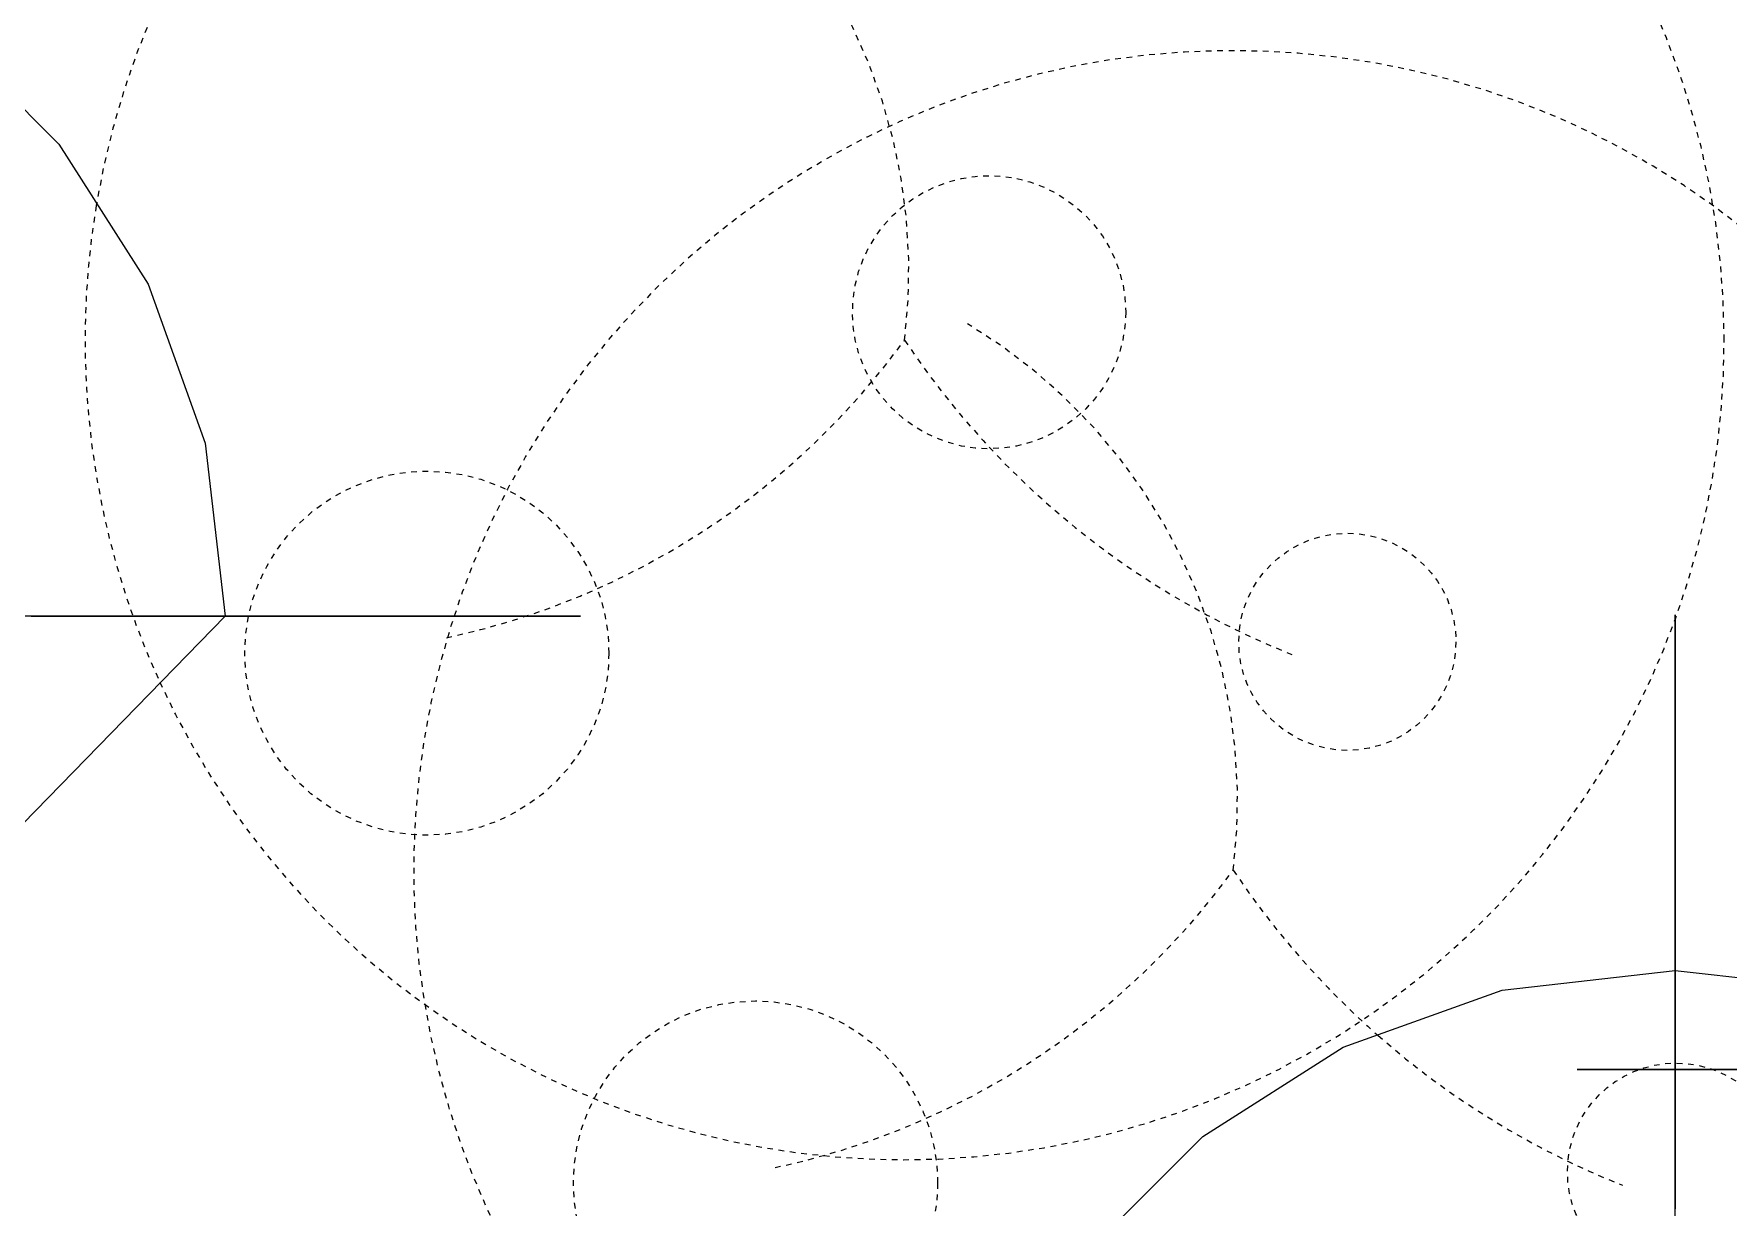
# Model space of a CAD drawing. Header units: inches. Extents: x 9391 to 11530, y 1186 to 2858.
# Drawn here: x 10209.99 to 10247.21, y 2707.11 to 2732.89 of the extents above; entities that cross this region are included whole.
import ezdxf

# ---------------------------------------------------------------- set-up
doc = ezdxf.new("R2010")
doc.units = ezdxf.units.IN
doc.header["$MEASUREMENT"] = 0
doc.linetypes.add('Dash', pattern=[0.25, 0.125, -0.125])
for name, color, linetype, lineweight in [('A-DETL-GENF-1', 254, 'Continuous', 9), ('A-DETL-GENF-2', 253, 'Continuous', 9), ('A-DETL-GENF-HDLN', 1, 'Dash', 9)]:
    doc.layers.add(name, color=color, linetype=linetype, lineweight=lineweight)

# ---------------------------------------------------------------- blocks, each defined once
blk = doc.blocks.new('lupin 26755 - lupin 26755-V136-FLOOR PLAN - ROOF')
at = {"layer": 'A-DETL-GENF-HDLN'}
for centre, radius in [((-5.363, 12.255), 3), ((-10.493, -6.874), 4), ((9.724, -6.624), 2.385)]:
    blk.add_circle(centre, radius, dxfattribs=at)
for centre, radius, start, end in [((0, 0), 18, 0, 248.3111), ((-12.131, 1.52), 12.226, 352.8605, 59.0245), ((-13.568, 9.876), 16.782, 282.0514, 323.9486), ((15.364, 10.234), 18.46, 213.6663, 228.6979), ((0, 0), 18, 346.5254, 0), ((15.364, 10.234), 18.46, 228.6979, 248.3337), ((0, 0), 18, 303.75, 346.5254), ((0, 0), 18, 272.1908, 303.7013), ((0, 0), 18, 248.3111, 250.404), ((0, 0), 18, 250.404, 272.1908)]:
    blk.add_arc(centre, radius, start, end, dxfattribs=at)
blk = doc.blocks.new('lupin 26755 - lupin 26755-V138-FLOOR PLAN - ROOF')
at = {"layer": 'A-DETL-GENF-HDLN'}
for centre, radius in [((-5.363, 12.255), 3), ((-10.493, -6.874), 4), ((9.724, -6.624), 2.385)]:
    blk.add_circle(centre, radius, dxfattribs=at)
for centre, radius, start, end in [((0, 0), 18, 0, 170.5339), ((-12.131, 1.52), 12.226, 352.8605, 59.0245), ((0, 0), 18, 170.5339, 204.6548), ((0, 0), 18, 204.6548, 0), ((-13.568, 9.876), 16.782, 282.0514, 323.9486), ((15.364, 10.234), 18.46, 213.6663, 248.3337)]:
    blk.add_arc(centre, radius, start, end, dxfattribs=at)
blk = doc.blocks.new('magnolia 26756 - magnolia 26756-V142-FLOOR PLAN - ROOF')
at = {"layer": 'A-DETL-GENF-1'}
for p, q in [((0, 24.236), (0, 24.398)), ((0, 24.398), (0, 24.171)), ((0, 23.863), (0, 24.236)), ((0, 24.171), (0, 23.955)), ((0, 23.199), (0, 24.132)), ((0, 24.132), (0, 23.983)), ((0, 23.983), (0, 22.031)), ((0, 23.955), (0, 22.932)), ((0, 22.678), (0, 23.863)), ((0, 23.416), (0, 23.437)), ((0, 23.437), (0, 23.199)), ((0, 23.332), (0, 23.416)), ((0, 22.985), (0, 23.332)), ((0, 22.932), (0, 23.018)), ((0, 23.018), (0, 22.948)), ((0, 22.575), (0, 22.985)), ((0, 22.948), (0, 22.798)), ((0, 22.798), (0, 21.187)), ((0, 20.532), (0, 22.678)), ((0, 21.704), (0, 22.575)), ((0, 22.455), (0, 22.539)), ((0, 22.539), (0, 22.532)), ((0, 22.532), (0, 22.369)), ((0, 21.997), (0, 22.455)), ((0, 22.369), (0, 20.735)), ((0, 22.031), (0, 21.865)), ((0, 21.891), (0, 21.997)), ((0, 21.865), (0, 21.891)), ((0, 21), (0, 21.704)), ((0, 21.597), (0, 21.599)), ((0, 21.599), (0, 21.298)), ((0, 21.546), (0, 21.597)), ((0, 21.428), (0, 21.546)), ((0, 20.399), (0, 21.428)), ((0, 21.227), (0, 21.332)), ((0, 21.332), (0, 20.658)), ((0, 21.298), (0, 21.227)), ((0, 21.187), (0, 20.695)), ((0, 19.999), (0, 21.065)), ((0, 21.065), (0, 20.91)), ((0, 20.979), (0, 21.001)), ((0, 21.001), (0, 20.865)), ((0, 20.799), (0, 21)), ((0, 20.84), (0, 20.979)), ((0, 20.91), (0, 20.697)), ((0, 17.433), (0, 20.865)), ((0, 19.965), (0, 20.84)), ((0, 20.71), (0, 20.799)), ((0, 20.735), (0, 19.999)), ((0, 20.5), (0, 20.71)), ((0, 20.697), (0, 20.431)), ((0, 20.695), (0, 20.279)), ((0, 20.658), (0, 20.466)), ((0, 20.442), (0, 20.532)), ((0, 20.202), (0, 20.5)), ((0, 20.466), (0, 20.239)), ((0, 20.376), (0, 20.442)), ((0, 20.431), (0, 18.932)), ((0, 20.076), (0, 20.399)), ((0, 20.131), (0, 20.376)), ((0, 20.279), (0, 19.97)), ((0, 20.239), (0, 19.965)), ((0, 19.844), (0, 20.202)), ((0, 19.968), (0, 20.131)), ((0, 19.377), (0, 20.076)), ((0, 19.97), (0, 19.697)), ((0, 19.732), (0, 19.968)), ((0, 19.46), (0, 19.844)), ((0, 19.561), (0, 19.732)), ((0, 19.697), (0, 19.564)), ((0, 19.564), (0, 19.414)), ((0, 19.472), (0, 19.561)), ((0, 18.932), (0, 19.472)), ((0, 19.079), (0, 19.46)), ((0, 19.414), (0, 19.12)), ((0, 18.566), (0, 19.377)), ((0, 19.12), (0, 19.006)), ((0, 18.732), (0, 19.079)), ((0, 19.006), (0, 18.932)), ((0, 18.932), (0, 18.746)), ((0, 18.746), (0, 18.581)), ((0, 17.949), (0, 18.732)), ((0, 18.581), (0, 18.056)), ((0, 17.599), (0, 18.566)), ((0, 18.056), (0, 17.821)), ((0, 17.318), (0, 17.949)), ((0, 17.821), (0, 17.532)), ((0, 17.567), (0, 17.599)), ((0, 17.599), (0, 17.567)), ((0, 17.568), (0, 17.599)), ((0, 17.548), (0, 17.568)), ((0, 16.947), (0, 17.567)), ((0, 17.567), (0, 17.546)), ((0, 17.537), (0, 17.548)), ((0, 17.546), (0, 17.536)), ((0, 17.536), (0, 17.537)), ((0, 17.532), (0, 17.502)), ((0, 17.502), (0, 17.449)), ((0, 17.449), (0, 17.376)), ((0, 17.433), (0, 16.799)), ((0, 17.376), (0, 17.283)), ((0, 16.775), (0, 17.318)), ((0, 17.283), (0, 17.171)), ((0, 17.027), (0, 17.199)), ((0, 17.199), (0, 13.732)), ((0, 17.171), (0, 16.899)), ((0, 16.595), (0, 17.027)), ((0, 16.868), (0, 16.947)), ((0, 16.899), (0, 16.868)), ((0, 16.799), (0, 16.662)), ((0, 16.255), (0, 16.775)), ((-3.801, 16.151), (0, 16.589)), ((0, 16.662), (0, 16.546)), ((0, 16.506), (0, 16.655)), ((0, 16.655), (0, 16.552)), ((0, 16.538), (0, 16.595)), ((0, 16.589), (3.801, 16.151)), ((0, 16.552), (0, 16.538)), ((0, 16.546), (0, 16.462)), ((0, 16.431), (0, 16.506)), ((0, 16.462), (0, 16.42)), ((0, 16.42), (0, 16.431)), ((-7.292, 14.902), (-3.801, 16.151)), ((0, 15.695), (0, 16.255)), ((0, 15.81), (0, 15.932)), ((0, 15.932), (0, 14.932)), ((0, 15.567), (0, 15.81)), ((0, 15.031), (0, 15.695)), ((0, 15.518), (0, 15.599)), ((0, 15.599), (0, 14.948)), ((0, 15.239), (0, 15.567)), ((0, 14.568), (0, 15.518)), ((-10.372, 12.942), (-7.292, 14.902)), ((0, 13.796), (0, 15.239)), ((0, 14.199), (0, 15.031)), ((0, 14.948), (0, 14.474)), ((0, 14.932), (0, 13.199)), ((0, 14.744), (0, 14.82)), ((0, 14.82), (0, 14.806)), ((0, 14.806), (0, 14.725)), ((0, 14.121), (0, 14.744)), ((0, 14.725), (0, 14.199)), ((0, 14.202), (0, 14.568)), ((0, 14.474), (0, 13.115)), ((0, 13.199), (0, 14.266)), ((0, 14.266), (0, 13.824)), ((0, 13.905), (0, 14.202)), ((0, 11.923), (0, 14.121)), ((0, 13.732), (0, 13.905)), ((0, 13.824), (0, 13.671)), ((0, 13.466), (0, 13.796)), ((0, 13.671), (0, 13.545)), ((0, 13.545), (0, 13.199)), ((0, 13.054), (0, 13.466)), ((0, 13.199), (0, 12.304)), ((0, 13.115), (0, 12.599)), ((0, 12.942), (0, 13.054)), ((-12.942, 10.372), (-10.372, 12.942)), ((0, 12.864), (0, 12.942)), ((0, 12.599), (0, 12.864)), ((0, 12.304), (0, 12.095)), ((0, 12.095), (0, 11.97)), ((0, 11.953), (0, 12.066)), ((0, 12.066), (0, 11.691)), ((0, 11.97), (0, 11.953)), ((0, 11.4), (0, 11.923)), ((0, 11.691), (0, 11.351)), ((0, 10.869), (0, 11.4))]:
    blk.add_line(p, q, dxfattribs=at)
blk = doc.blocks.new('magnolia 26756 - magnolia 26756-V144-FLOOR PLAN - ROOF')
at = {"layer": 'A-DETL-GENF-1'}
for p, q in [((10.372, 12.942), (12.942, 10.372)), ((12.942, 10.372), (14.902, 7.292)), ((14.902, 7.292), (16.151, 3.801)), ((16.151, 3.801), (16.589, 0)), ((12.333, 0), (12.451, 0)), ((12.451, 0), (12.501, 0)), ((12.501, 0), (12.534, 0)), ((12.534, 0), (12.586, 0)), ((12.586, 0), (12.707, 0)), ((12.707, 0), (12.933, 0)), ((12.933, 0), (13.286, 0)), ((13.286, 0), (13.413, 0)), ((13.413, 0), (13.985, 0)), ((13.985, 0), (14.123, 0)), ((14.123, 0), (14.275, 0)), ((14.275, 0), (14.437, 0)), ((14.437, 0), (14.603, 0)), ((14.603, 0), (14.77, 0)), ((14.77, 0), (14.932, 0)), ((14.932, 0), (15.161, 0)), ((15.161, 0), (15.873, 0)), ((15.873, 0), (16.71, 0)), ((16.71, 0), (17.096, 0)), ((17.096, 0), (17.416, 0)), ((17.416, 0), (17.565, 0)), ((17.445, 0), (17.422, 0)), ((17.422, 0), (17.465, 0)), ((17.732, 0), (17.445, 0)), ((17.465, 0), (17.599, 0)), ((17.565, 0), (17.671, 0)), ((17.599, 0), (17.868, 0)), ((17.671, 0), (17.705, 0)), ((17.705, 0), (17.726, 0)), ((17.726, 0), (17.732, 0)), ((17.868, 0), (18.034, 0)), ((18.034, 0), (18.131, 0)), ((18.131, 0), (18.259, 0)), ((18.259, 0), (18.36, 0)), ((18.36, 0), (18.532, 0)), ((18.532, 0), (18.961, 0)), ((18.961, 0), (19.363, 0)), ((19.363, 0), (19.701, 0)), ((19.921, 0), (19.599, 0)), ((19.599, 0), (21.356, 0)), ((19.701, 0), (19.932, 0)), ((20.019, 0), (19.921, 0)), ((19.932, 0), (20.019, 0)), ((22.013, 0), (20.465, 0)), ((21.356, 0), (21.706, 0)), ((21.706, 0), (21.954, 0)), ((21.954, 0), (22.065, 0)), ((22.065, 0), (22.013, 0)), ((13.536, 0), (9.533, 0)), ((16.589, 0), (11.198, -5.53)), ((13.243, 0), (12.399, 0)), ((12.399, 0), (12.581, 0)), ((12.581, 0), (12.768, 0)), ((12.768, 0), (12.983, 0)), ((12.983, 0), (14.532, 0)), ((13.605, 0), (13.243, 0)), ((14.449, 0), (13.332, 0)), ((13.332, 0), (14.028, 0)), ((13.564, 0), (13.466, 0)), ((13.466, 0), (13.554, 0)), ((14.132, 0), (13.536, 0)), ((13.554, 0), (13.635, 0)), ((13.683, 0), (13.564, 0)), ((13.927, 0), (13.605, 0)), ((13.635, 0), (13.704, 0)), ((13.819, 0), (13.683, 0)), ((13.704, 0), (13.755, 0)), ((13.775, 0), (13.732, 0)), ((13.732, 0), (13.886, 0)), ((13.755, 0), (13.78, 0)), ((13.78, 0), (13.775, 0)), ((14.26, 0), (13.819, 0)), ((13.886, 0), (14.029, 0)), ((14.211, 0), (13.927, 0)), ((14.028, 0), (14.399, 0)), ((14.029, 0), (14.166, 0)), ((14.507, 0), (14.132, 0)), ((14.166, 0), (14.614, 0)), ((14.457, 0), (14.211, 0)), ((14.399, 0), (14.26, 0)), ((14.655, 0), (14.449, 0)), ((14.666, 0), (14.457, 0)), ((14.684, 0), (14.507, 0)), ((14.532, 0), (14.642, 0)), ((14.614, 0), (14.799, 0)), ((14.642, 0), (14.692, 0)), ((14.818, 0), (14.655, 0)), ((14.84, 0), (14.666, 0)), ((14.692, 0), (14.684, 0)), ((14.799, 0), (15.038, 0)), ((14.932, 0), (14.818, 0)), ((15.183, 0), (14.84, 0)), ((15.177, 0), (14.932, 0)), ((14.932, 0), (15.832, 0)), ((15.087, 0), (14.932, 0)), ((15.038, 0), (15.183, 0)), ((15.216, 0), (15.087, 0)), ((15.651, 0), (15.177, 0)), ((15.183, 0), (15.345, 0)), ((15.319, 0), (15.183, 0)), ((15.703, 0), (15.199, 0)), ((15.199, 0), (16.958, 0)), ((15.329, 0), (15.216, 0)), ((15.466, 0), (15.319, 0)), ((15.436, 0), (15.329, 0)), ((15.345, 0), (15.443, 0)), ((15.549, 0), (15.436, 0)), ((15.443, 0), (15.603, 0)), ((17.156, 0), (15.466, 0)), ((15.832, 0), (15.549, 0)), ((16.324, 0), (15.599, 0)), ((15.599, 0), (15.645, 0)), ((15.603, 0), (15.866, 0)), ((15.649, 0), (15.64, 0)), ((15.64, 0), (15.649, 0)), ((15.645, 0), (15.649, 0)), ((15.649, 0), (15.703, 0)), ((16.432, 0), (15.651, 0)), ((15.803, 0), (15.703, 0)), ((15.703, 0), (15.832, 0)), ((15.862, 0), (15.803, 0)), ((15.832, 0), (16.066, 0)), ((15.866, 0), (15.862, 0)), ((19.399, 0), (15.932, 0)), ((15.932, 0), (16.229, 0)), ((16.066, 0), (16.384, 0)), ((16.229, 0), (17.41, 0)), ((16.307, 0), (16.266, 0)), ((16.266, 0), (16.492, 0)), ((18.039, 0), (16.307, 0)), ((16.817, 0), (16.324, 0)), ((16.384, 0), (16.762, 0)), ((16.544, 0), (16.399, 0)), ((16.399, 0), (17.601, 0)), ((16.602, 0), (16.432, 0)), ((16.492, 0), (16.666, 0)), ((16.706, 0), (16.544, 0)), ((17.429, 0), (16.602, 0)), ((16.666, 0), (16.816, 0)), ((16.885, 0), (16.706, 0)), ((16.762, 0), (18.158, 0)), ((16.816, 0), (17.014, 0)), ((16.978, 0), (16.817, 0)), ((17.503, 0), (16.885, 0)), ((16.958, 0), (17.732, 0)), ((17.083, 0), (16.978, 0)), ((17.014, 0), (17.678, 0)), ((17.36, 0), (17.083, 0)), ((17.517, 0), (17.156, 0)), ((17.865, 0), (17.36, 0)), ((17.41, 0), (17.609, 0)), ((17.599, 0), (17.429, 0)), ((17.732, 0), (17.503, 0)), ((17.526, 0), (17.507, 0)), ((17.507, 0), (17.599, 0)), ((17.73, 0), (17.517, 0)), ((17.598, 0), (17.526, 0)), ((17.965, 0), (17.598, 0)), ((17.601, 0), (17.813, 0)), ((17.609, 0), (17.732, 0)), ((17.678, 0), (17.852, 0)), ((17.732, 0), (17.73, 0)), ((17.813, 0), (17.914, 0)), ((17.852, 0), (17.965, 0)), ((17.914, 0), (17.865, 0)), ((18.424, 0), (18.039, 0)), ((18.158, 0), (18.68, 0)), ((18.653, 0), (18.424, 0)), ((18.971, 0), (18.653, 0)), ((18.68, 0), (19.215, 0)), ((19.327, 0), (18.971, 0)), ((19.163, 0), (19.065, 0)), ((19.065, 0), (19.554, 0)), ((19.334, 0), (19.163, 0)), ((19.215, 0), (19.403, 0)), ((19.671, 0), (19.327, 0)), ((19.553, 0), (19.334, 0)), ((19.893, 0), (19.399, 0)), ((19.403, 0), (19.767, 0)), ((19.739, 0), (19.465, 0)), ((19.465, 0), (19.822, 0)), ((19.794, 0), (19.553, 0)), ((19.554, 0), (19.714, 0)), ((19.953, 0), (19.671, 0)), ((19.714, 0), (20.132, 0)), ((20.044, 0), (19.739, 0)), ((19.767, 0), (19.957, 0)), ((20.032, 0), (19.794, 0)), ((19.822, 0), (20.956, 0)), ((20.132, 0), (19.893, 0)), ((20.123, 0), (19.953, 0)), ((19.957, 0), (20.265, 0)), ((20.242, 0), (20.032, 0)), ((20.265, 0), (20.044, 0)), ((20.132, 0), (20.123, 0)), ((20.203, 0), (20.132, 0)), ((21.226, 0), (20.203, 0)), ((20.865, 0), (20.242, 0)), ((20.465, 0), (21.433, 0)), ((20.9, 0), (20.865, 0)), ((20.978, 0), (20.9, 0)), ((20.956, 0), (21.137, 0)), ((21.311, 0), (20.978, 0)), ((21.137, 0), (21.265, 0)), ((21.339, 0), (21.226, 0)), ((21.265, 0), (21.339, 0)), ((21.405, 0), (21.311, 0)), ((21.465, 0), (21.405, 0)), ((21.433, 0), (21.63, 0)), ((21.479, 0), (21.465, 0)), ((21.465, 0), (21.604, 0)), ((21.8, 0), (21.465, 0)), ((21.516, 0), (21.479, 0)), ((21.865, 0), (21.516, 0)), ((21.604, 0), (21.727, 0)), ((21.63, 0), (21.779, 0)), ((21.727, 0), (22.188, 0)), ((21.779, 0), (21.865, 0)), ((22.7, 0), (21.8, 0)), ((22.364, 0), (22.109, 0)), ((22.109, 0), (22.132, 0)), ((22.132, 0), (22.259, 0)), ((22.188, 0), (22.332, 0)), ((22.259, 0), (23.165, 0)), ((22.332, 0), (22.383, 0)), ((22.383, 0), (22.364, 0)), ((23.664, 0), (22.7, 0)), ((23.165, 0), (24.07, 0)), ((24.398, 0), (23.664, 0)), ((24.07, 0), (24.26, 0)), ((24.26, 0), (24.379, 0)), ((24.379, 0), (24.398, 0))]:
    blk.add_line(p, q, dxfattribs=at)
blk = doc.blocks.new('magnolia 26756 - magnolia 26756-V148-FLOOR PLAN - ROOF')
at = {"layer": 'A-DETL-GENF-1'}
for p, q in [((-24.236, 0), (-24.398, 0)), ((-24.398, 0), (-24.171, 0)), ((-23.863, 0), (-24.236, 0)), ((-24.171, 0), (-23.955, 0)), ((-23.199, 0), (-24.132, 0)), ((-24.132, 0), (-23.983, 0)), ((-23.983, 0), (-22.031, 0)), ((-23.955, 0), (-22.932, 0)), ((-22.678, 0), (-23.863, 0)), ((-23.416, 0), (-23.437, 0)), ((-23.437, 0), (-23.199, 0)), ((-23.332, 0), (-23.416, 0)), ((-22.985, 0), (-23.332, 0)), ((-22.932, 0), (-23.018, 0)), ((-23.018, 0), (-22.948, 0)), ((-22.575, 0), (-22.985, 0)), ((-22.948, 0), (-22.798, 0)), ((-22.798, 0), (-21.187, 0)), ((-20.532, 0), (-22.678, 0)), ((-21.704, 0), (-22.575, 0)), ((-22.455, 0), (-22.539, 0)), ((-22.539, 0), (-22.532, 0)), ((-22.532, 0), (-22.369, 0)), ((-21.997, 0), (-22.455, 0)), ((-22.369, 0), (-20.735, 0)), ((-22.031, 0), (-21.865, 0)), ((-21.891, 0), (-21.997, 0)), ((-21.865, 0), (-21.891, 0)), ((-21, 0), (-21.704, 0)), ((-21.597, 0), (-21.599, 0)), ((-21.599, 0), (-21.298, 0)), ((-21.546, 0), (-21.597, 0)), ((-21.428, 0), (-21.546, 0)), ((-20.399, 0), (-21.428, 0)), ((-21.227, 0), (-21.332, 0)), ((-21.332, 0), (-20.658, 0)), ((-21.298, 0), (-21.227, 0)), ((-21.187, 0), (-20.695, 0))]:
    blk.add_line(p, q, dxfattribs=at)

msp = doc.modelspace()

# ---------------------------------------------------------------- block references
at = {"layer": 'A-DETL-GENF-1'}
for name, p in [('magnolia 26756 - magnolia 26756-V144-FLOOR PLAN - ROOF', (10197.604, 2720.093)), ('magnolia 26756 - magnolia 26756-V148-FLOOR PLAN - ROOF', (10268.287, 2710.133)), ('magnolia 26756 - magnolia 26756-V142-FLOOR PLAN - ROOF', (10246.04, 2695.725))]:
    msp.add_blockref(name, p, dxfattribs=at)
at = {"layer": 'A-DETL-GENF-2'}
for name, p in [('lupin 26755 - lupin 26755-V138-FLOOR PLAN - ROOF', (10229.118, 2726.155)), ('lupin 26755 - lupin 26755-V136-FLOOR PLAN - ROOF', (10236.337, 2714.516))]:
    msp.add_blockref(name, p, dxfattribs=at)

doc.saveas('drawing.dxf')
